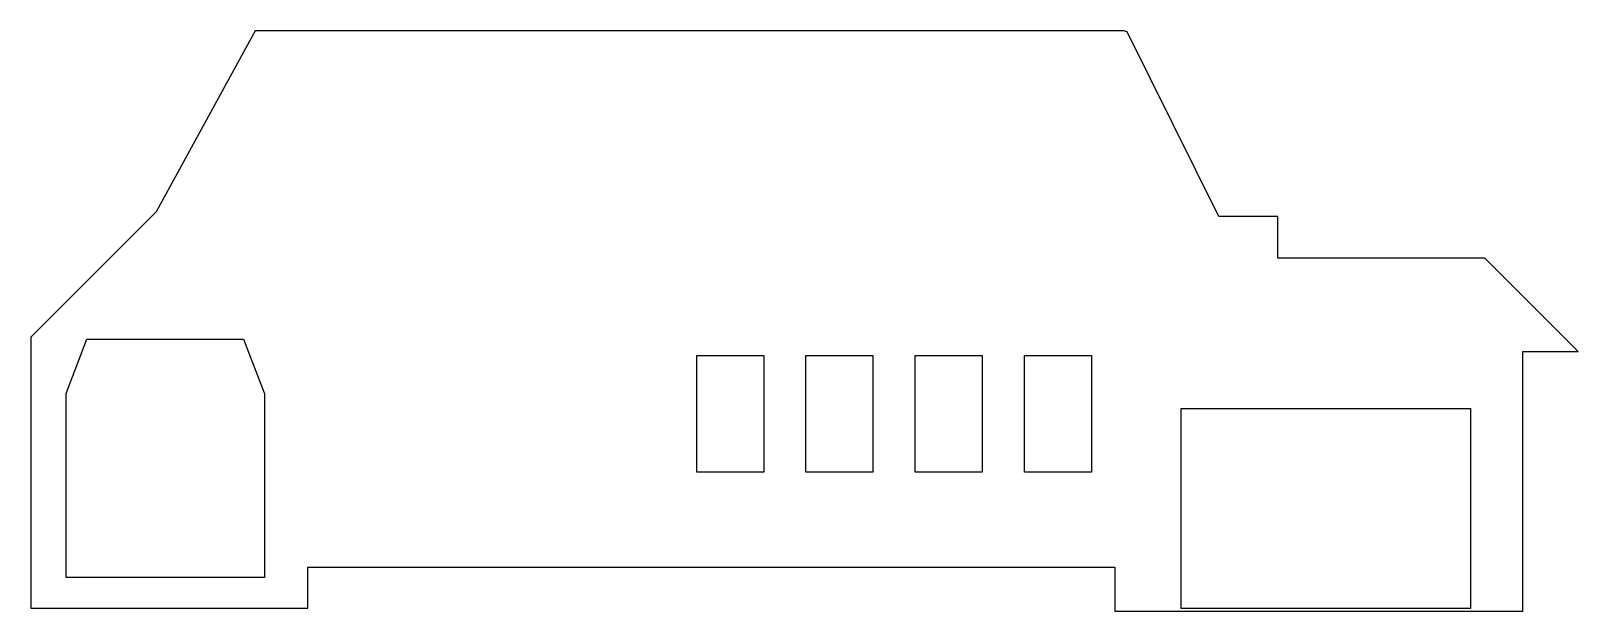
# Model space of a CAD drawing. Header units: centimetres. Extents: x -10.6 to 10.6, y -4 to 4.
import ezdxf

# ---------------------------------------------------------------- set-up
doc = ezdxf.new("R2010")
doc.units = ezdxf.units.CM
doc.header["$MEASUREMENT"] = 0
doc.layers.add('Camada 1', color=7, linetype='Continuous')

msp = doc.modelspace()

# ---------------------------------------------------------------- linework, layer by layer
at = {"layer": 'Camada 1'}
for points, knots in [([(-6.80979, -3.37495), (-6.80979, -3.37495), (-6.80979, -3.93412), (-6.80979, -3.93412), (-6.80979, -3.93412), (-6.80979, -3.93412), (-10.6041, -3.93412), (-10.6041, -3.93412), (-10.6041, -3.93412), (-10.6041, -3.93412), (-10.6041, -0.21968), (-10.6041, -0.21968), (-10.6041, -0.21968), (-10.6041, -0.21968), (-8.88666, 1.49776), (-8.88666, 1.49776), (-8.88666, 1.49776), (-8.88666, 1.49776), (-7.52872, 3.97404), (-7.52872, 3.97404), (-7.52872, 3.97404), (-7.52872, 3.97404), (4.37346, 3.97404), (4.37346, 3.97404), (4.37346, 3.97404), (4.37346, 3.97404), (4.42339, 3.96015), (4.42339, 3.96015), (4.42339, 3.96015), (4.42339, 3.96015), (5.68151, 1.43161), (5.68151, 1.43161), (5.68151, 1.43161), (5.68151, 1.43161), (6.49028, 1.43161), (6.49028, 1.43161), (6.49028, 1.43161), (6.49028, 1.43161), (6.49028, 0.85871), (6.49028, 0.85871), (6.49028, 0.85871), (6.49028, 0.85871), (9.32603, 0.85871), (9.32603, 0.85871), (9.32603, 0.85871), (9.32603, 0.85871), (10.60413, -0.41939), (10.60413, -0.41939), (10.60413, -0.41939), (10.60413, -0.41939), (9.84525, -0.41939), (9.84525, -0.41939), (9.84525, -0.41939), (9.84525, -0.41939), (9.84525, -3.97404), (9.84525, -3.97404), (9.84525, -3.97404), (9.84525, -3.97404), (4.25363, -3.97404), (4.25363, -3.97404), (4.25363, -3.97404), (4.25363, -3.97404), (4.25363, -3.37492), (4.25363, -3.37492), (4.25363, -3.37492), (4.25363, -3.37492), (-6.80979, -3.37492), (-6.80979, -3.37492), (-6.80979, -3.37492), (-6.80979, -3.37492), (-6.80979, -3.37495), (-6.80979, -3.37495)], [0, 0, 0, 0, 0.05263158, 0.05263158, 0.05263158, 0.05263158, 0.10526316, 0.10526316, 0.10526316, 0.10526316, 0.15789474, 0.15789474, 0.15789474, 0.15789474, 0.21052632, 0.21052632, 0.21052632, 0.21052632, 0.26315789, 0.26315789, 0.26315789, 0.26315789, 0.31578947, 0.31578947, 0.31578947, 0.31578947, 0.36842105, 0.36842105, 0.36842105, 0.36842105, 0.42105263, 0.42105263, 0.42105263, 0.42105263, 0.47368421, 0.47368421, 0.47368421, 0.47368421, 0.52631579, 0.52631579, 0.52631579, 0.52631579, 0.57894737, 0.57894737, 0.57894737, 0.57894737, 0.63157895, 0.63157895, 0.63157895, 0.63157895, 0.68421053, 0.68421053, 0.68421053, 0.68421053, 0.73684211, 0.73684211, 0.73684211, 0.73684211, 0.78947368, 0.78947368, 0.78947368, 0.78947368, 0.84210526, 0.84210526, 0.84210526, 0.84210526, 0.89473684, 0.89473684, 0.89473684, 0.89473684, 1, 1, 1, 1]), ([(-7.40889, -0.98354), (-7.40889, -0.98354), (-7.68848, -0.25025), (-7.68848, -0.25025), (-7.68848, -0.25025), (-7.68848, -0.25025), (-9.83589, -0.25024), (-9.83589, -0.25024), (-9.83589, -0.25024), (-9.83589, -0.25024), (-10.12079, -0.99539), (-10.12079, -0.99539), (-10.12079, -0.99539), (-10.12079, -0.99539), (-10.12079, -0.99539), (-10.12079, -0.99539), (-10.12079, -0.99539), (-10.12079, -0.99539), (-10.12079, -3.51536), (-10.12079, -3.51536), (-10.12079, -3.51536), (-10.12079, -3.51536), (-7.4036, -3.51536), (-7.4036, -3.51536), (-7.4036, -3.51536), (-7.4036, -3.51536), (-7.4036, -0.99539), (-7.4036, -0.99539), (-7.4036, -0.99539), (-7.4036, -0.99539), (-7.40889, -0.98354), (-7.40889, -0.98354)], [0, 0, 0, 0, 0.11111111, 0.11111111, 0.11111111, 0.11111111, 0.22222222, 0.22222222, 0.22222222, 0.22222222, 0.33333333, 0.33333333, 0.33333333, 0.33333333, 0.44444444, 0.44444444, 0.44444444, 0.44444444, 0.55555556, 0.55555556, 0.55555556, 0.55555556, 0.66666667, 0.66666667, 0.66666667, 0.66666667, 0.77777778, 0.77777778, 0.77777778, 0.77777778, 1, 1, 1, 1]), ([(-0.55917, -0.47429), (-0.55917, -0.47429), (-1.4778, -0.47429), (-1.4778, -0.47429), (-1.4778, -0.47429), (-1.4778, -0.47429), (-1.4778, -2.0719), (-1.4778, -2.0719), (-1.4778, -2.0719), (-1.4778, -2.0719), (-0.55917, -2.0719), (-0.55917, -2.0719), (-0.55917, -2.0719), (-0.55917, -2.0719), (-0.55917, -0.47429), (-0.55917, -0.47429)], [0, 0, 0, 0, 0.2, 0.2, 0.2, 0.2, 0.4, 0.4, 0.4, 0.4, 0.6, 0.6, 0.6, 0.6, 1, 1, 1, 1]), ([(0.93861, -0.47429), (0.93861, -0.47429), (0.01998, -0.47429), (0.01998, -0.47429), (0.01998, -0.47429), (0.01998, -0.47429), (0.01998, -2.0719), (0.01998, -2.0719), (0.01998, -2.0719), (0.01998, -2.0719), (0.93861, -2.0719), (0.93861, -2.0719), (0.93861, -2.0719), (0.93861, -2.0719), (0.93861, -0.47429), (0.93861, -0.47429)], [0, 0, 0, 0, 0.2, 0.2, 0.2, 0.2, 0.4, 0.4, 0.4, 0.4, 0.6, 0.6, 0.6, 0.6, 1, 1, 1, 1]), ([(2.43634, -0.47429), (2.43634, -0.47429), (1.5177, -0.47429), (1.5177, -0.47429), (1.5177, -0.47429), (1.5177, -0.47429), (1.5177, -2.0719), (1.5177, -2.0719), (1.5177, -2.0719), (1.5177, -2.0719), (2.43634, -2.0719), (2.43634, -2.0719), (2.43634, -2.0719), (2.43634, -2.0719), (2.43634, -0.47429), (2.43634, -0.47429)], [0, 0, 0, 0, 0.2, 0.2, 0.2, 0.2, 0.4, 0.4, 0.4, 0.4, 0.6, 0.6, 0.6, 0.6, 1, 1, 1, 1]), ([(3.93412, -0.47429), (3.93412, -0.47429), (3.01548, -0.47429), (3.01548, -0.47429), (3.01548, -0.47429), (3.01548, -0.47429), (3.01548, -2.0719), (3.01548, -2.0719), (3.01548, -2.0719), (3.01548, -2.0719), (3.93412, -2.0719), (3.93412, -2.0719), (3.93412, -2.0719), (3.93412, -2.0719), (3.93412, -0.47429), (3.93412, -0.47429)], [0, 0, 0, 0, 0.2, 0.2, 0.2, 0.2, 0.4, 0.4, 0.4, 0.4, 0.6, 0.6, 0.6, 0.6, 1, 1, 1, 1]), ([(9.12945, -1.19885), (9.12945, -1.19885), (5.16321, -1.19885), (5.16321, -1.19885), (5.16321, -1.19885), (5.16321, -1.19885), (5.16321, -3.93784), (5.16321, -3.93784), (5.16321, -3.93784), (5.16321, -3.93784), (9.12945, -3.93785), (9.12945, -3.93785), (9.12945, -3.93785), (9.12945, -3.93785), (9.12945, -1.19885), (9.12945, -1.19885)], [0, 0, 0, 0, 0.2, 0.2, 0.2, 0.2, 0.4, 0.4, 0.4, 0.4, 0.6, 0.6, 0.6, 0.6, 1, 1, 1, 1])]:
    msp.add_open_spline(points, degree=3, knots=knots, dxfattribs=at)

doc.saveas('drawing.dxf')
